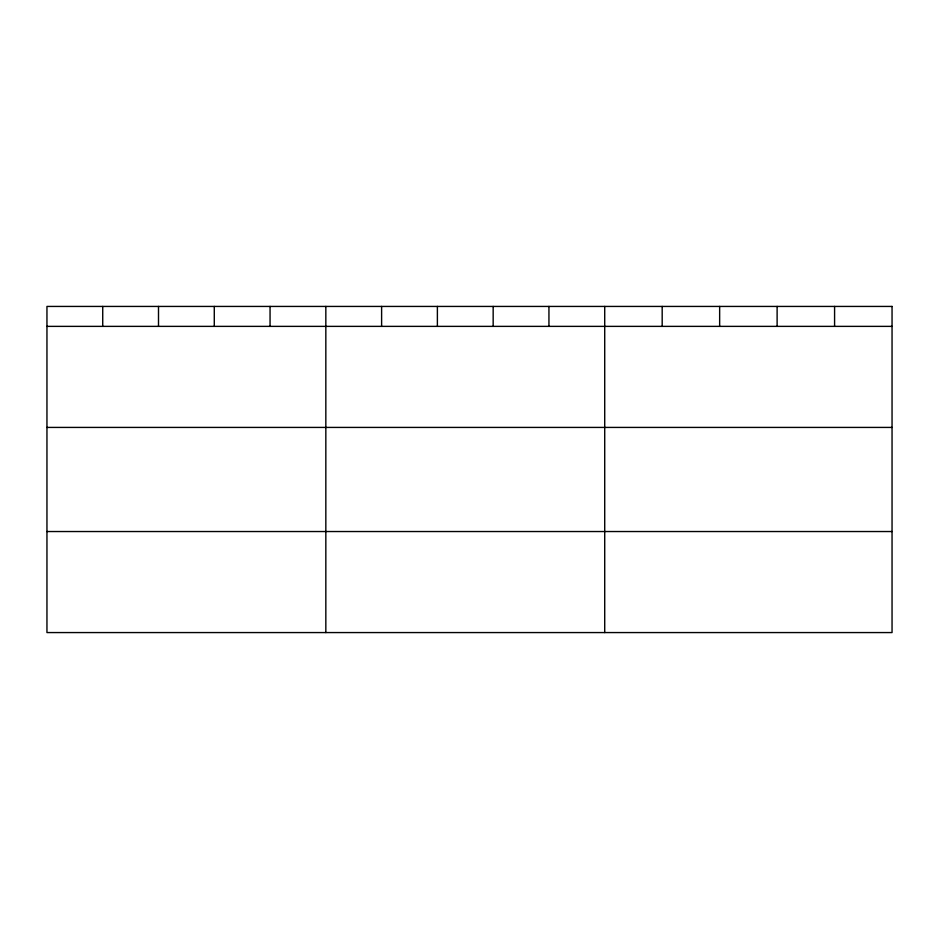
<?xml version="1.0" encoding="UTF-8"?>
<svg xmlns="http://www.w3.org/2000/svg" width="939" height="939" viewBox="0 0 939 939"><rect width="100%" height="100%" fill="white"/><g stroke="black" fill="none" stroke-linecap="round" stroke-linejoin="round"><path stroke-width="1.41" d="M46.95 326.373L892.05 326.373M46.95 427.421L892.05 427.421M46.95 531.533L892.05 531.533M834.583 306.431L834.583 326.373M777.116 306.431L777.116 326.373M719.65 306.431L719.65 326.373M662.183 306.431L662.183 326.373M604.716 306.431L604.716 632.569M548.939 306.431L548.939 326.373M493.163 306.431L493.163 326.373M437.386 306.431L437.386 326.373M381.61 306.431L381.61 326.373M325.833 306.431L325.833 632.569M270.056 306.431L270.056 326.373M214.28 306.431L214.28 326.373M158.503 306.431L158.503 326.373M102.727 306.431L102.727 326.373M892.05 306.431L46.95 306.431L46.95 632.569L892.05 632.569L892.05 306.431"/></g></svg>
